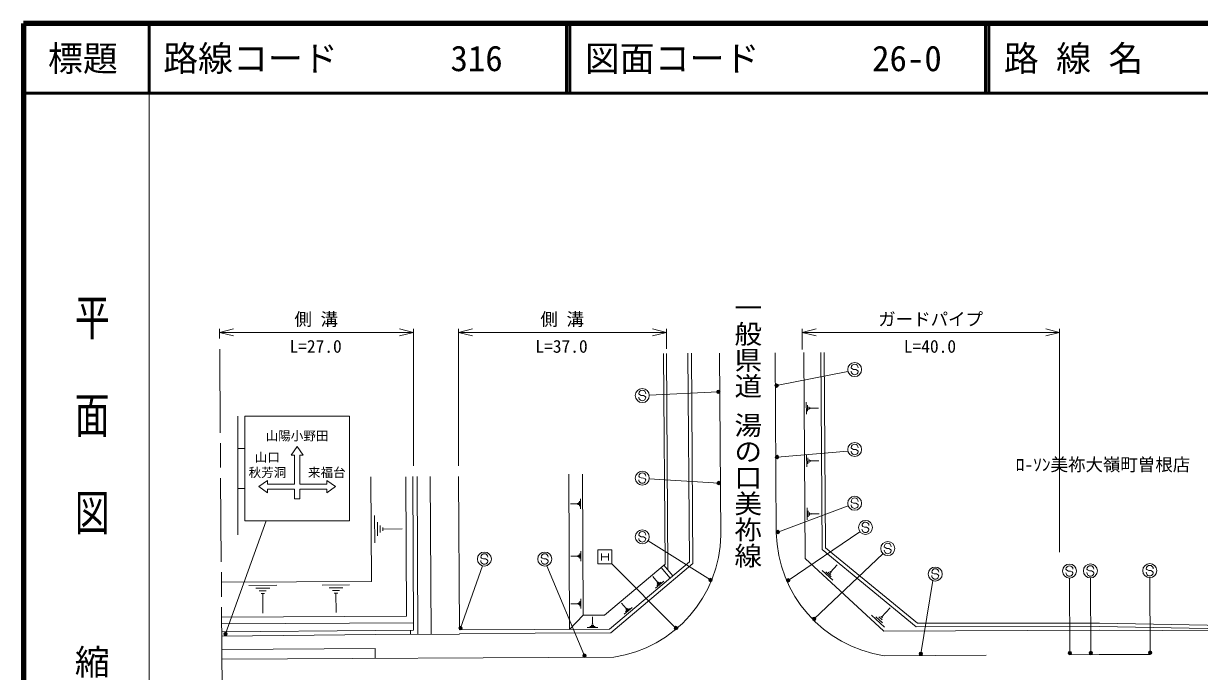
# Model space of a CAD drawing. Units: millimetres on the paper. Extents: x 40 to 680, y 20 to 380.
# Drawn here: x 40 to 208.4, y 287.1 to 380 of the extents above; entities that cross this region are included whole.
import ezdxf
from ezdxf.enums import TextEntityAlignment as Align

# ---------------------------------------------------------------- set-up
doc = ezdxf.new("R2010")
doc.units = ezdxf.units.MM
doc.header["$PDMODE"] = 32
doc.header["$PDSIZE"] = 0.5
doc.linetypes.add('CHAIN', pattern=[18.5, 12, -1.5, 3.5, -1.5])
for name, color, linetype, lineweight in [('M-BGD', 7, 'Continuous', 13), ('M-BMK', 2, 'CHAIN', 13), ('M-STR-HTXT', 7, 'Continuous', 13), ('M-STR-STRC', 7, 'Continuous', 13), ('M-TTL', 2, 'Continuous', 140), ('M-TTL-BAND', 7, 'Continuous', 13), ('M-TTL-LINE', 7, 'Continuous', 50)]:
    doc.layers.add(name, color=color, linetype=linetype, lineweight=lineweight)
doc.layers.add('M-TTL-TXT', color=7, linetype='Continuous')
doc.styles.add('@ＭＳ ゴシック', font='')
doc.styles.add('ＭＳ ゴシック', font='')
doc.styles.get('@ＭＳ ゴシック').set_extended_font_data('@MS Gothic')
doc.styles.get('ＭＳ ゴシック').set_extended_font_data('MS Gothic')

msp = doc.modelspace()

# ---------------------------------------------------------------- linework, layer by layer
at = {"layer": 'M-BGD'}
for p, q in [((131.871, 302.514), (131.667, 332.707)), ((132.277, 301.686), (132.067, 332.709)), ((135.357, 302.819), (135.155, 332.73)), ((135.859, 302.588), (135.655, 332.734)), ((139.857, 306.681), (139.681, 332.761)), ((147.804, 306.993), (147.629, 332.815)), ((151.923, 303.327), (151.723, 332.842)), ((154.157, 332.859), (154.349, 304.592)), ((154.847, 304.83), (154.657, 332.862)), ((152.109, 323.987), (152.098, 325.722)), ((152.28, 324.422), (152.274, 325.29)), ((152.452, 324.64), (152.449, 325.074)), ((152.624, 324.75), (152.623, 324.967)), ((152.624, 324.858), (153.838, 324.866)), ((152.16, 316.436), (152.149, 318.17)), ((152.331, 316.871), (152.325, 317.738)), ((152.503, 317.089), (152.5, 317.522)), ((152.676, 317.198), (152.674, 317.415)), ((152.675, 317.306), (153.889, 317.315)), ((89.828, 300.04), (89.751, 315.015)), ((94.854, 295.066), (94.751, 315.041)), ((95.864, 293.035), (95.751, 315.046)), ((96.467, 292.438), (96.351, 315.049)), ((98.367, 292.448), (98.251, 315.059)), ((102.415, 293.069), (102.302, 315.08)), ((118.07, 315.387), (118.182, 293.15)), ((120.034, 315.397), (120.136, 295.201)), ((119.749, 311.868), (119.756, 310.456)), ((119.329, 311.16), (118.34, 311.155)), ((119.328, 311.248), (119.329, 311.072)), ((119.469, 311.337), (119.471, 310.984)), ((119.609, 311.514), (119.613, 310.808)), ((152.212, 308.843), (152.2, 310.578)), ((152.382, 309.278), (152.376, 310.145)), ((152.554, 309.496), (152.551, 309.93)), ((90.3, 305.562), (90.279, 309.499)), ((90.688, 306.548), (90.678, 308.517)), ((152.727, 309.606), (152.726, 309.822)), ((152.726, 309.714), (153.94, 309.722)), ((91.079, 307.042), (91.074, 308.027)), ((91.472, 307.29), (91.469, 307.782)), ((91.471, 307.536), (94.227, 307.551)), ((154.847, 304.83), (168.001, 294.031)), ((119.377, 303.657), (118.374, 303.652)), ((119.376, 303.746), (119.377, 303.567)), ((119.519, 303.837), (119.521, 303.478)), ((119.662, 304.017), (119.665, 303.3)), ((119.803, 304.376), (119.81, 302.942)), ((151.923, 303.327), (163.216, 292.882)), ((154.349, 304.592), (167.82, 293.533)), ((123.212, 295.216), (131.871, 302.514)), ((123.919, 293.18), (135.357, 302.819)), ((124.102, 292.68), (135.859, 302.588)), ((132.615, 300.509), (131.318, 302.048)), ((132.997, 300.831), (131.7, 302.37)), ((155.891, 300.2), (154.378, 301.599)), ((155.649, 301.266), (155.46, 301.441)), ((155.554, 301.353), (156.533, 302.412)), ((68.341, 299.93), (89.828, 300.04)), ((130.79, 299.908), (130.098, 300.73)), ((131.673, 300.051), (130.5, 299.062)), ((131.281, 299.921), (130.694, 299.427)), ((130.863, 299.97), (130.717, 299.847)), ((131.035, 299.915), (130.742, 299.668)), ((155.653, 300.701), (154.896, 301.4)), ((155.603, 301.027), (155.225, 301.377)), ((72.26, 299.469), (76.254, 299.489)), ((73.261, 299.074), (75.258, 299.085)), ((73.762, 298.677), (74.761, 298.683)), ((74.014, 298.279), (74.513, 298.282)), ((74.263, 298.281), (74.278, 295.485)), ((82.774, 299.504), (86.7, 299.524)), ((83.757, 299.117), (85.721, 299.127)), ((84.25, 298.726), (85.232, 298.732)), ((84.498, 298.335), (84.988, 298.338)), ((84.743, 298.336), (84.757, 295.588)), ((119.389, 296.838), (118.391, 296.833)), ((119.389, 296.927), (119.39, 296.749)), ((119.531, 297.017), (119.533, 296.661)), ((119.673, 297.196), (119.676, 296.483)), ((119.813, 297.553), (119.821, 296.127)), ((126.317, 296.141), (125.647, 296.936)), ((68.379, 294.93), (94.854, 295.066)), ((118.182, 293.15), (120.136, 295.201)), ((120.136, 295.201), (123.212, 295.216)), ((121.482, 293.881), (121.476, 294.972)), ((127.172, 296.278), (126.036, 295.321)), ((126.792, 296.153), (126.225, 295.674)), ((126.388, 296.2), (126.246, 296.081)), ((126.555, 296.147), (126.271, 295.907)), ((163.299, 293.475), (161.42, 295.213)), ((163.003, 294.097), (162.064, 294.966)), ((162.942, 294.502), (162.472, 294.937)), ((162.998, 294.799), (162.764, 295.016)), ((162.881, 294.908), (164.097, 296.223)), ((68.386, 293.93), (95.859, 294.071)), ((90.414, 293.007), (95.864, 293.035)), ((95.415, 293.033), (95.418, 292.433)), ((102.415, 293.069), (123.919, 293.18)), ((122.264, 293.417), (120.704, 293.409)), ((121.873, 293.571), (121.093, 293.567)), ((121.677, 293.726), (121.288, 293.724)), ((121.579, 293.881), (121.384, 293.88)), ((163.216, 292.882), (194.026, 293.04)), ((167.82, 293.533), (194.088, 293.56)), ((168.001, 294.031), (194.093, 294.06)), ((194.026, 293.04), (221.527, 292.932)), ((194.088, 293.56), (227.365, 292.933)), ((194.093, 294.06), (227.395, 293.432)), ((68.413, 292.794), (90.414, 293.007)), ((68.419, 292.194), (90.418, 292.407)), ((90.418, 292.407), (102.418, 292.469)), ((102.418, 292.569), (124.102, 292.68)), ((68.429, 290.294), (90.349, 290.407)), ((90.357, 289.007), (90.349, 290.407)), ((68.436, 288.894), (124.557, 289.183)), ((163.234, 289.382), (177.841, 289.457)), ((189.841, 289.519), (194.044, 289.54)), ((194.044, 289.54), (201.341, 289.578))]:
    msp.add_line(p, q, dxfattribs=at)
for centre, radius, start, end in [((121.894, 306.95), 17.966, 278.52575, 359.14265), ((165.965, 307.34), 18.165, 181.09547, 261.35316)]:
    msp.add_arc(centre, radius, start, end, dxfattribs=at)
at = {"layer": 'M-BMK'}
msp.add_line((68.458, 284.344), (68.07, 336.218), dxfattribs=at)
at = {"layer": 'M-STR-HTXT'}
for p, q in [((68.074, 335.718), (70.074, 336.218)), ((95.864, 335.718), (68.074, 335.718)), ((68.074, 335.718), (70.074, 335.218)), ((95.864, 335.718), (93.864, 336.218)), ((95.864, 335.718), (93.864, 335.218)), ((95.864, 336.218), (95.864, 316.584)), ((102.302, 335.718), (104.302, 336.218)), ((102.302, 336.218), (102.302, 316.584)), ((132.067, 335.718), (102.302, 335.718)), ((102.302, 335.718), (104.302, 335.218)), ((132.067, 335.718), (130.067, 336.218)), ((132.067, 335.718), (130.067, 335.218)), ((132.067, 336.218), (132.067, 333.364))]:
    msp.add_line(p, q, dxfattribs=at)
at = {"layer": 'M-STR-STRC'}
for p, q in [((151.51, 335.718), (153.51, 336.218)), ((151.51, 336.218), (151.51, 333.251)), ((188.376, 335.718), (151.51, 335.718)), ((151.51, 335.718), (153.51, 335.218)), ((188.376, 335.718), (186.376, 336.218)), ((188.376, 335.718), (186.376, 335.218)), ((188.376, 336.218), (188.376, 304.24)), ((147.846, 328.097), (158.064, 330.119)), ((158.528, 330.666), (158.634, 330.53)), ((158.634, 330.53), (158.879, 330.418)), ((158.879, 330.418), (159.18, 330.416)), ((159.18, 330.416), (159.424, 330.276)), ((159.424, 330.276), (159.524, 330.158)), ((128.112, 326.939), (128.218, 326.803)), ((128.218, 326.803), (128.463, 326.691)), ((139.494, 327.204), (129.608, 326.721)), ((128.463, 326.691), (128.764, 326.689)), ((128.764, 326.689), (129.009, 326.549)), ((129.009, 326.549), (129.109, 326.431)), ((70.681, 323.729), (70.681, 306.729)), ((71.681, 323.729), (71.681, 308.729)), ((71.681, 323.729), (86.681, 323.729)), ((86.681, 323.729), (86.681, 308.729)), ((70.681, 319.104), (71.681, 319.104)), ((147.912, 317.855), (158.048, 318.717)), ((158.528, 319.201), (158.634, 319.065)), ((158.634, 319.065), (158.879, 318.953)), ((158.879, 318.953), (159.18, 318.951)), ((159.18, 318.951), (159.424, 318.811)), ((159.424, 318.811), (159.524, 318.693)), ((128.112, 315.102), (128.218, 314.966)), ((128.218, 314.966), (128.463, 314.854)), ((70.681, 313.354), (71.681, 313.354)), ((128.463, 314.854), (128.764, 314.852)), ((128.764, 314.852), (129.009, 314.712)), ((129.009, 314.712), (129.109, 314.594)), ((139.558, 314.135), (129.607, 314.754)), ((148.009, 307.106), (158.1, 310.848)), ((158.528, 311.499), (158.634, 311.363)), ((158.634, 311.363), (158.879, 311.251)), ((158.879, 311.251), (159.18, 311.249)), ((159.18, 311.249), (159.424, 311.109)), ((159.424, 311.109), (159.524, 310.991)), ((68.923, 292.494), (74.755, 308.729)), ((71.681, 308.729), (86.681, 308.729)), ((128.112, 306.683), (128.218, 306.546)), ((128.218, 306.546), (128.463, 306.434)), ((149.5, 300.179), (159.783, 307.155)), ((160.074, 308.043), (160.179, 307.907)), ((160.179, 307.907), (160.425, 307.795)), ((160.425, 307.795), (160.725, 307.792)), ((160.725, 307.792), (160.97, 307.653)), ((160.97, 307.653), (161.07, 307.535)), ((128.463, 306.434), (128.764, 306.432)), ((128.764, 306.432), (129.009, 306.293)), ((129.009, 306.293), (129.109, 306.175)), ((138.387, 300.238), (129.448, 305.866)), ((163.262, 305.007), (163.368, 304.871)), ((163.368, 304.871), (163.613, 304.759)), ((105.499, 303.51), (105.605, 303.374)), ((105.605, 303.374), (105.85, 303.262)), ((105.85, 303.262), (106.151, 303.26)), ((106.151, 303.26), (106.396, 303.121)), ((114.143, 303.51), (114.249, 303.374)), ((114.249, 303.374), (114.494, 303.262)), ((114.494, 303.262), (114.794, 303.26)), ((114.794, 303.26), (115.039, 303.121)), ((122.267, 304.535), (122.267, 302.535)), ((124.267, 304.535), (122.267, 304.535)), ((122.767, 304.035), (122.767, 303.035)), ((122.767, 303.535), (123.767, 303.535)), ((123.767, 304.035), (123.767, 303.035)), ((124.267, 302.535), (124.267, 304.535)), ((153.218, 294.674), (163.073, 304.008)), ((163.613, 304.759), (163.914, 304.757)), ((163.914, 304.757), (164.159, 304.617)), ((164.159, 304.617), (164.258, 304.499)), ((102.589, 293.32), (105.705, 302.283)), ((106.396, 303.121), (106.495, 303.003)), ((120.334, 289.377), (114.925, 302.281)), ((115.039, 303.121), (115.139, 303.003)), ((122.267, 302.535), (124.267, 302.535)), ((133.432, 293.348), (124.267, 302.535)), ((189.384, 301.659), (189.284, 301.777)), ((189.629, 301.52), (189.384, 301.659)), ((189.929, 301.517), (189.629, 301.52)), ((190.175, 301.405), (189.929, 301.517)), ((192.384, 301.674), (192.284, 301.792)), ((192.629, 301.535), (192.384, 301.674)), ((192.929, 301.533), (192.629, 301.535)), ((193.175, 301.421), (192.929, 301.533)), ((200.884, 301.718), (200.784, 301.836)), ((201.129, 301.579), (200.884, 301.718)), ((201.429, 301.576), (201.129, 301.579)), ((201.675, 301.465), (201.429, 301.576)), ((201.78, 301.328), (201.675, 301.465)), ((168.499, 289.643), (170.233, 300.146)), ((170.067, 301.361), (170.173, 301.225)), ((170.173, 301.225), (170.418, 301.113)), ((170.418, 301.113), (170.719, 301.11)), ((170.719, 301.11), (170.964, 300.971)), ((170.964, 300.971), (171.063, 300.853)), ((189.841, 289.519), (189.784, 300.518)), ((190.28, 301.269), (190.175, 301.405)), ((192.841, 289.534), (192.784, 300.534)), ((193.28, 301.285), (193.175, 301.421)), ((201.341, 289.578), (201.284, 300.578))]:
    msp.add_line(p, q, dxfattribs=at)
for centre, radius in [((159.025, 330.395), 1), ((128.61, 326.668), 1), ((139.494, 327.204), 0.25), ((139.494, 327.204), 0.2), ((139.494, 327.204), 0.15), ((139.494, 327.204), 0.1), ((139.494, 327.204), 0.05), ((139.494, 327.204), 0.02), ((147.846, 328.097), 0.25), ((147.846, 328.097), 0.2), ((147.846, 328.097), 0.15), ((147.846, 328.097), 0.1), ((147.846, 328.097), 0.05), ((147.846, 328.097), 0.02), ((159.025, 318.93), 1), ((147.912, 317.855), 0.25), ((147.912, 317.855), 0.2), ((147.912, 317.855), 0.15), ((147.912, 317.855), 0.1), ((147.912, 317.855), 0.05), ((147.912, 317.855), 0.02), ((128.61, 314.831), 1), ((139.558, 314.135), 0.25), ((139.558, 314.135), 0.2), ((139.558, 314.135), 0.15), ((139.558, 314.135), 0.1), ((139.558, 314.135), 0.05), ((139.558, 314.135), 0.02), ((159.025, 311.228), 1), ((160.571, 307.772), 1), ((128.61, 306.411), 1), ((148.009, 307.106), 0.25), ((148.009, 307.106), 0.2), ((148.009, 307.106), 0.15), ((148.009, 307.106), 0.1), ((148.009, 307.106), 0.05), ((148.009, 307.106), 0.02), ((163.759, 304.736), 1), ((105.996, 303.239), 1), ((114.64, 303.239), 1), ((170.564, 301.089), 1), ((189.779, 301.518), 1), ((192.779, 301.534), 1), ((201.279, 301.578), 1), ((138.387, 300.238), 0.25), ((138.387, 300.238), 0.2), ((138.387, 300.238), 0.15), ((138.387, 300.238), 0.1), ((138.387, 300.238), 0.05), ((138.387, 300.238), 0.02), ((149.5, 300.179), 0.25), ((149.5, 300.179), 0.2), ((149.5, 300.179), 0.15), ((149.5, 300.179), 0.1), ((149.5, 300.179), 0.05), ((149.5, 300.179), 0.02), ((153.218, 294.674), 0.25), ((153.218, 294.674), 0.2), ((153.218, 294.674), 0.15), ((153.218, 294.674), 0.1), ((153.218, 294.674), 0.05), ((102.589, 293.32), 0.25), ((102.589, 293.32), 0.2), ((102.589, 293.32), 0.15), ((102.589, 293.32), 0.1), ((102.589, 293.32), 0.05), ((102.589, 293.32), 0.02), ((133.432, 293.348), 0.25), ((133.432, 293.348), 0.2), ((133.432, 293.348), 0.15), ((133.432, 293.348), 0.1), ((133.432, 293.348), 0.05), ((133.432, 293.348), 0.02), ((153.218, 294.674), 0.02), ((68.923, 292.494), 0.25), ((68.923, 292.494), 0.2), ((68.923, 292.494), 0.15), ((68.923, 292.494), 0.1), ((68.923, 292.494), 0.05), ((68.923, 292.494), 0.02), ((168.499, 289.643), 0.25), ((168.499, 289.643), 0.2), ((168.499, 289.643), 0.15), ((168.499, 289.643), 0.1), ((168.499, 289.643), 0.05), ((168.499, 289.643), 0.02), ((189.84, 289.758), 0.25), ((189.84, 289.758), 0.2), ((189.84, 289.758), 0.15), ((189.84, 289.758), 0.1), ((189.84, 289.758), 0.05), ((189.84, 289.758), 0.02), ((192.84, 289.773), 0.25), ((192.84, 289.773), 0.2), ((192.84, 289.773), 0.15), ((192.84, 289.773), 0.1), ((192.84, 289.773), 0.05), ((192.84, 289.773), 0.02), ((201.34, 289.817), 0.25), ((201.34, 289.817), 0.2), ((201.34, 289.817), 0.15), ((201.34, 289.817), 0.1), ((201.34, 289.817), 0.05), ((201.34, 289.817), 0.02), ((120.334, 289.377), 0.25), ((120.334, 289.377), 0.2), ((120.334, 289.377), 0.15), ((120.334, 289.377), 0.1), ((120.334, 289.377), 0.05), ((120.334, 289.377), 0.02)]:
    msp.add_circle(centre, radius, dxfattribs=at)
for centre, start, end in [((159.024, 330.162), 179.55488, 359.55488), ((159.028, 330.662), 359.55488, 179.55488), ((128.612, 326.935), 359.55488, 179.55488), ((128.609, 326.435), 179.55488, 359.55488), ((159.024, 318.697), 179.55488, 359.55488), ((159.028, 319.197), 359.55488, 179.55488), ((128.612, 315.098), 359.55488, 179.55488), ((128.609, 314.598), 179.55488, 359.55488), ((159.028, 311.495), 359.55488, 179.55488), ((159.024, 310.995), 179.55488, 359.55488), ((160.574, 308.039), 359.55488, 179.55488), ((128.612, 306.679), 359.55488, 179.55488), ((160.57, 307.539), 179.55488, 359.55488), ((128.609, 306.179), 179.55488, 359.55488), ((163.762, 305.003), 359.55488, 179.55488), ((105.999, 303.507), 359.55488, 179.55488), ((114.643, 303.507), 359.55488, 179.55488), ((163.758, 304.503), 179.55488, 359.55488), ((105.995, 303.007), 179.55488, 359.55488), ((114.639, 303.007), 179.55488, 359.55488), ((170.567, 301.357), 359.55488, 179.55488), ((189.784, 301.773), 359.55488, 179.55488), ((192.784, 301.788), 359.55488, 179.55488), ((201.284, 301.832), 359.55488, 179.55488), ((170.563, 300.857), 179.55488, 359.55488), ((189.78, 301.273), 179.55488, 359.55488), ((192.78, 301.288), 179.55488, 359.55488), ((201.28, 301.332), 179.55488, 359.55488)]:
    msp.add_arc(centre, 0.5, start, end, dxfattribs=at)
for p in [(139.494, 327.204), (147.846, 328.097), (147.912, 317.855), (139.558, 314.135), (148.009, 307.106), (138.387, 300.238), (149.5, 300.179), (153.218, 294.674), (102.589, 293.32), (133.432, 293.348), (68.923, 292.494), (168.499, 289.643), (189.84, 289.758), (192.84, 289.773), (201.34, 289.817), (120.334, 289.377)]:
    msp.add_point(p, dxfattribs=at)
at = {"layer": 'M-TTL'}
for p, q in [((40, 380), (40, 20)), ((680, 380), (40, 380))]:
    msp.add_line(p, q, dxfattribs=at)
at = {"layer": 'M-TTL-BAND'}
msp.add_line((58, 370), (58, 20), dxfattribs=at)
at = {"layer": 'M-TTL-LINE'}
for p, q in [((58, 380), (58, 370)), ((117.75, 380), (117.75, 370)), ((118.25, 380), (118.25, 370)), ((177.75, 380), (177.75, 370)), ((178.25, 380), (178.25, 370)), ((40, 370), (680, 370))]:
    msp.add_line(p, q, dxfattribs=at)

# ---------------------------------------------------------------- texts
at = {"layer": 'M-BGD', "style": '@ＭＳ ゴシック', "width": 0.95}
msp.add_text('一般県道 湯の口美祢線', height=2.887, rotation=270, dxfattribs=at).set_placement((143.731, 321.505), align=Align.MIDDLE_CENTER)
at = {"layer": 'M-BGD', "style": 'ＭＳ ゴシック'}
msp.add_text('ﾛ-ｿﾝ美祢大嶺町曽根店', height=1.833, dxfattribs=at).set_placement((194.579, 316.78), align=Align.MIDDLE_CENTER)
at = {"layer": 'M-STR-HTXT', "style": 'ＭＳ ゴシック'}
for p in [(81.922, 336.147), (117.137, 336.147)]:
    msp.add_text('側 溝', height=1.833, dxfattribs=at).set_placement(p, align=Align.BOTTOM_CENTER)
for s, p in [('L=27.0', (81.829, 333.726)), ('L=37.0', (117.044, 333.726))]:
    msp.add_text(s, height=1.833, dxfattribs=at).set_placement(p, align=Align.MIDDLE_CENTER)
at = {"layer": 'M-STR-STRC', "style": 'ＭＳ ゴシック'}
msp.add_text('ガードパイプ', height=1.833, dxfattribs=at).set_placement((169.896, 336.147), align=Align.BOTTOM_CENTER)
msp.add_text('L=40.0', height=1.833, dxfattribs=at).set_placement((169.803, 333.726), align=Align.MIDDLE_CENTER)
at = {"layer": 'M-TTL-BAND', "style": '@ＭＳ ゴシック', "width": 1.4}
msp.add_text('平  面  図', height=3.666, rotation=270, dxfattribs=at).set_placement((49.777, 306.475), align=Align.MIDDLE_RIGHT)
at = {"layer": 'M-TTL-BAND', "style": '@ＭＳ ゴシック'}
msp.add_text('縮尺千分の一', height=3.666, rotation=270, dxfattribs=at).set_placement((49.777, 261.03), align=Align.MIDDLE_RIGHT)
at = {"layer": 'M-TTL-TXT', "style": 'ＭＳ ゴシック'}
msp.add_text('標題', height=3.666, dxfattribs=at).set_placement((48.5, 375), align=Align.MIDDLE_CENTER)
for s, p in [('路線コード', (60, 375)), ('路 線 名', (180.38, 375)), ('316', (101.142, 375)), ('図面コード', (120.38, 375)), ('26-0', (161.521, 375))]:
    msp.add_text(s, height=3.666, dxfattribs=at).set_placement(p, align=Align.MIDDLE_LEFT)

# ---------------------------------------------------------------- wipeouts: each hides what was drawn before it
msp.add_wipeout([(79.556, 311.863), (79.556, 313.238), (83.431, 313.238), (83.431, 312.738), (84.681, 313.613), (83.431, 314.488), (83.431, 313.988), (79.556, 313.988), (79.556, 318.113), (80.056, 318.113), (79.181, 319.363), (78.306, 318.113), (78.806, 318.113), (78.806, 313.988), (74.931, 313.988), (74.931, 314.488), (73.681, 313.613), (74.931, 312.738), (74.931, 313.238), (78.806, 313.238), (78.806, 311.863)])

# ---------------------------------------------------------------- next in the draw order: linework, layer by layer
at = {"layer": 'M-STR-STRC'}
for p, q in [((78.306, 318.113), (79.181, 319.363)), ((79.181, 319.363), (80.056, 318.113)), ((78.806, 318.113), (78.306, 318.113)), ((78.806, 318.113), (78.806, 313.988)), ((80.056, 318.113), (79.556, 318.113)), ((79.556, 318.113), (79.556, 313.988)), ((73.681, 313.613), (74.931, 314.488)), ((74.931, 312.738), (73.681, 313.613)), ((74.931, 314.488), (74.931, 313.988)), ((74.931, 313.988), (78.806, 313.988)), ((74.931, 313.238), (74.931, 312.738)), ((74.931, 313.238), (78.806, 313.238)), ((78.806, 313.238), (78.806, 311.863)), ((79.556, 313.988), (83.431, 313.988)), ((79.556, 313.238), (79.556, 311.863)), ((79.556, 313.238), (83.431, 313.238)), ((83.431, 314.488), (84.681, 313.613)), ((83.431, 313.988), (83.431, 314.488)), ((84.681, 313.613), (83.431, 312.738)), ((83.431, 312.738), (83.431, 313.238)), ((78.806, 311.863), (79.556, 311.863))]:
    msp.add_line(p, q, dxfattribs=at)

# ---------------------------------------------------------------- next in the draw order: texts
at = {"layer": 'M-STR-STRC', "style": 'ＭＳ ゴシック'}
for s, p in [('山陽小野田', (79.166, 319.842)), ('山口', (74.912, 316.774)), ('秋芳洞', (74.931, 314.588)), ('来福台', (83.431, 314.588))]:
    msp.add_text(s, height=1.32, dxfattribs=at).set_placement(p, align=Align.BOTTOM_CENTER)

doc.saveas('drawing.dxf')
